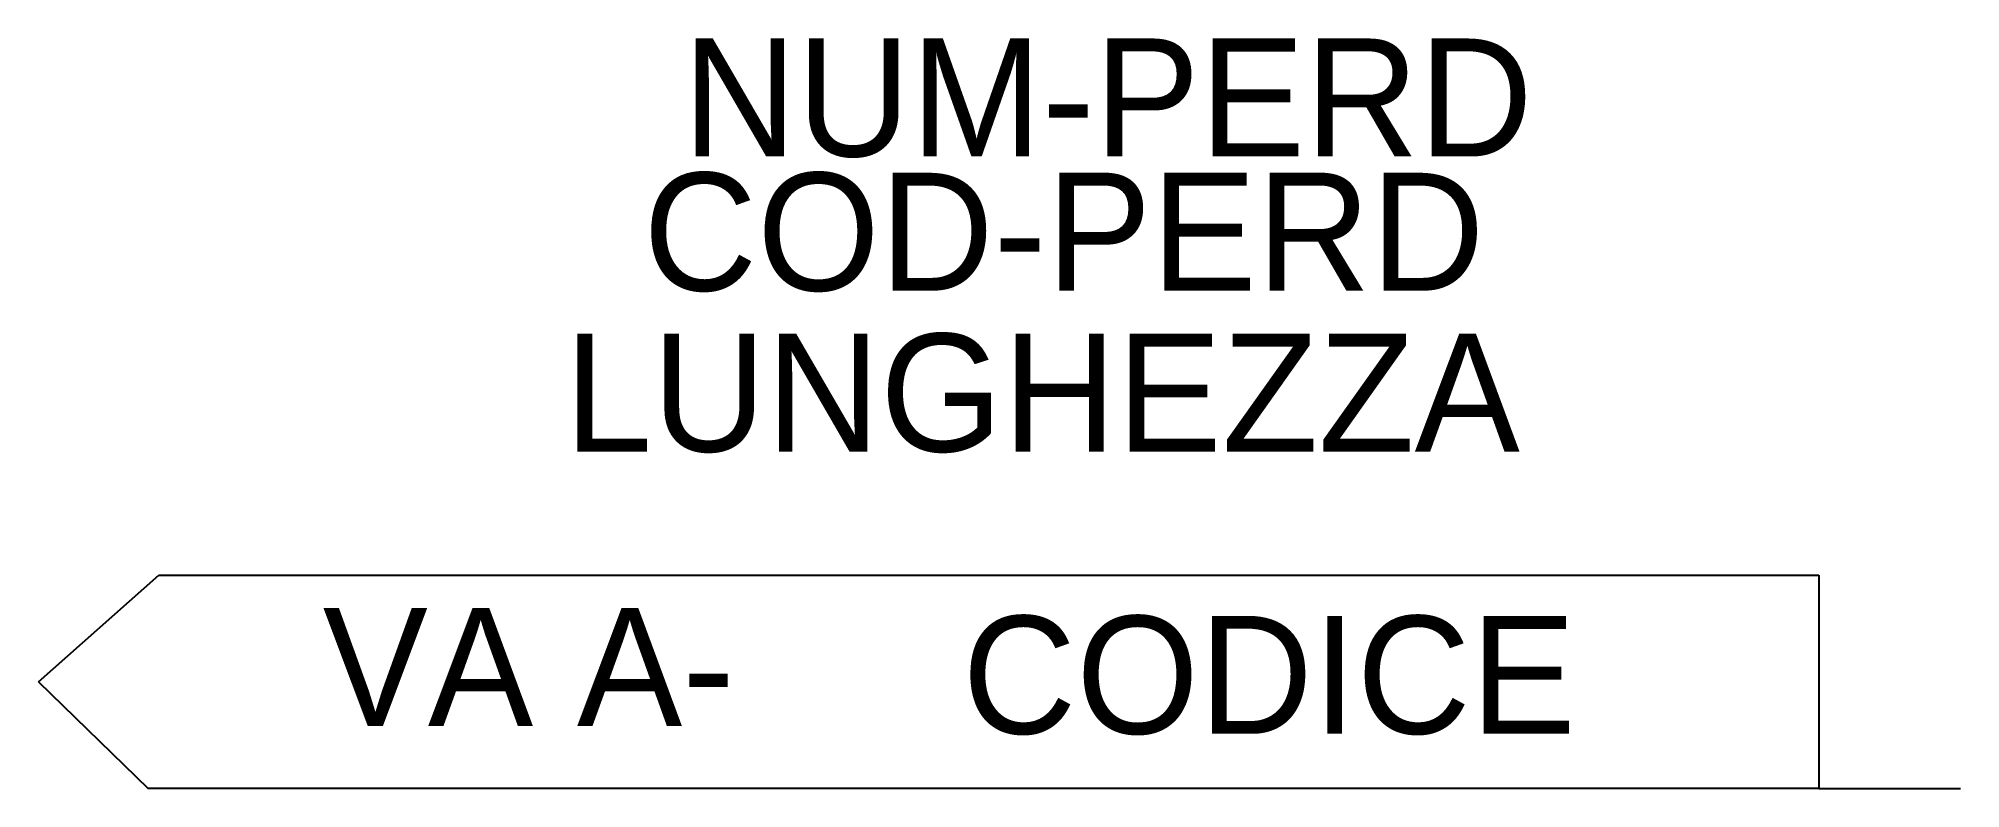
# Model space of a CAD drawing. Extents: x -3.26 to 0, y 0 to 1.27.
import ezdxf
from ezdxf.enums import TextEntityAlignment as Align

# ---------------------------------------------------------------- set-up
doc = ezdxf.new("R2010")
doc.units = 0
doc.header["$LTSCALE"] = 0.05
doc.layers.get('0').update_dxf_attribs({"linetype": 'CONTINUOUS'})

msp = doc.modelspace()

# ---------------------------------------------------------------- linework, layer by layer
at = {"color": 7, "linetype": 'CONTINUOUS'}
for p, q in [((-3.259, 0.181), (-3.055, 0.3619)), ((-3.259, 0.181), (-3.0732, 0)), ((-0.2405, 0), (0, 0)), ((0, 0), (0, 0))]:
    msp.add_line(p, q, dxfattribs=at)
for p, q in [((-3.055, 0.3619), (-0.2405, 0.3619)), ((-0.2405, 0.3619), (-0.2405, 0)), ((-0.2405, 0), (-3.0732, 0))]:
    msp.add_line(p, q)

# ---------------------------------------------------------------- texts
msp.add_text('VA A-', height=0.2).set_placement((-2.777, 0.1062))
at = {"color": 7, "linetype": 'CONTINUOUS', "flags": 9}
msp.add_attdef('NUM-PERD', text='*NC*', height=0.2, dxfattribs=at).set_placement((-0.7253, 1.0717), align=Align.RIGHT)
for tag, p, s in [('COD-PERD', (-2.2336, 0.8441), '*TC*'), ('LUNGHEZZA', (-2.367, 0.5712), '*L*')]:
    msp.add_attdef(tag, p, s, height=0.2, dxfattribs=at)
at = {"flags": 8}
msp.add_attdef('CODICE', (-1.6925, 0.0928), '*CODICE*', height=0.2, dxfattribs=at)

doc.saveas('drawing.dxf')
